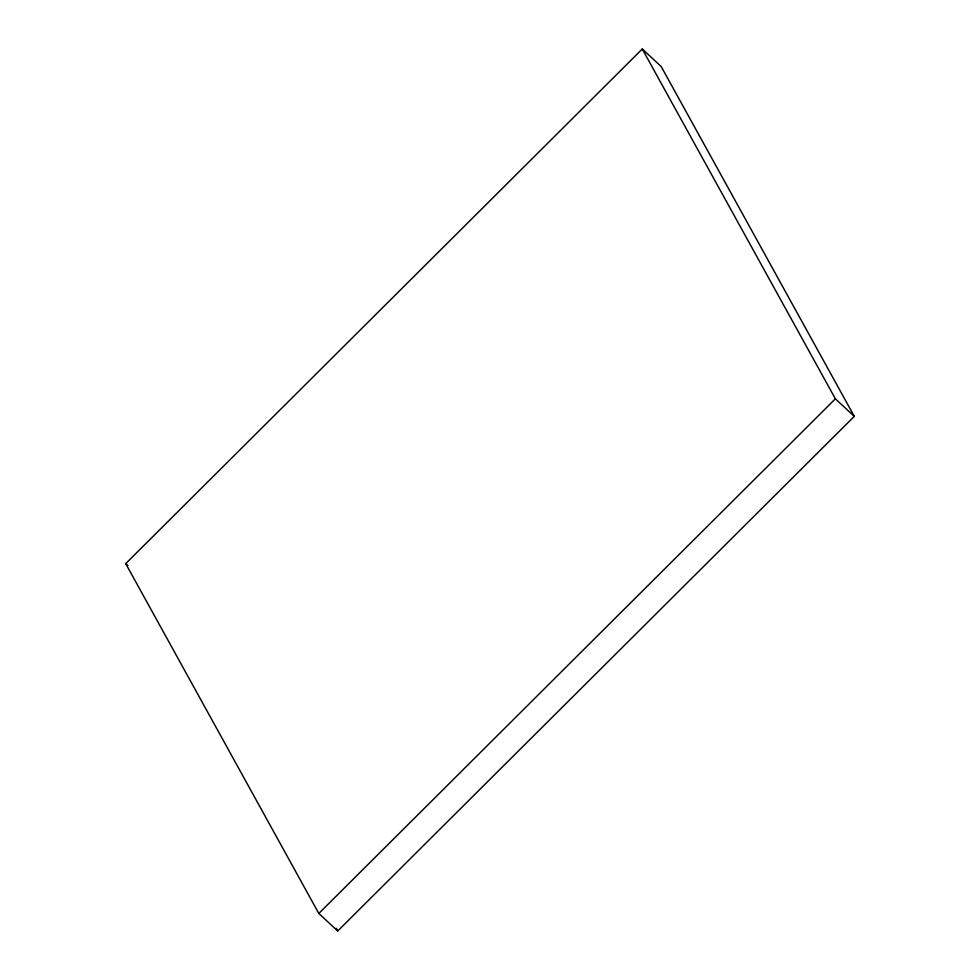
<?xml version="1.0" encoding="UTF-8"?>
<svg xmlns="http://www.w3.org/2000/svg" width="980" height="980" viewBox="0 0 980 980"><rect width="100%" height="100%" fill="white"/><g stroke="black" fill="none" stroke-linecap="round" stroke-linejoin="round"><path stroke-width="1.47" d="M125.71 563.635L642.268 49L661.182 66.53L854.291 416.365L337.733 931L318.819 913.47L125.71 563.635L127.939 565.705M318.819 913.47L835.377 398.823L642.268 49M835.377 398.823L854.291 416.365M336.263 928.317L337.733 931"/></g></svg>
